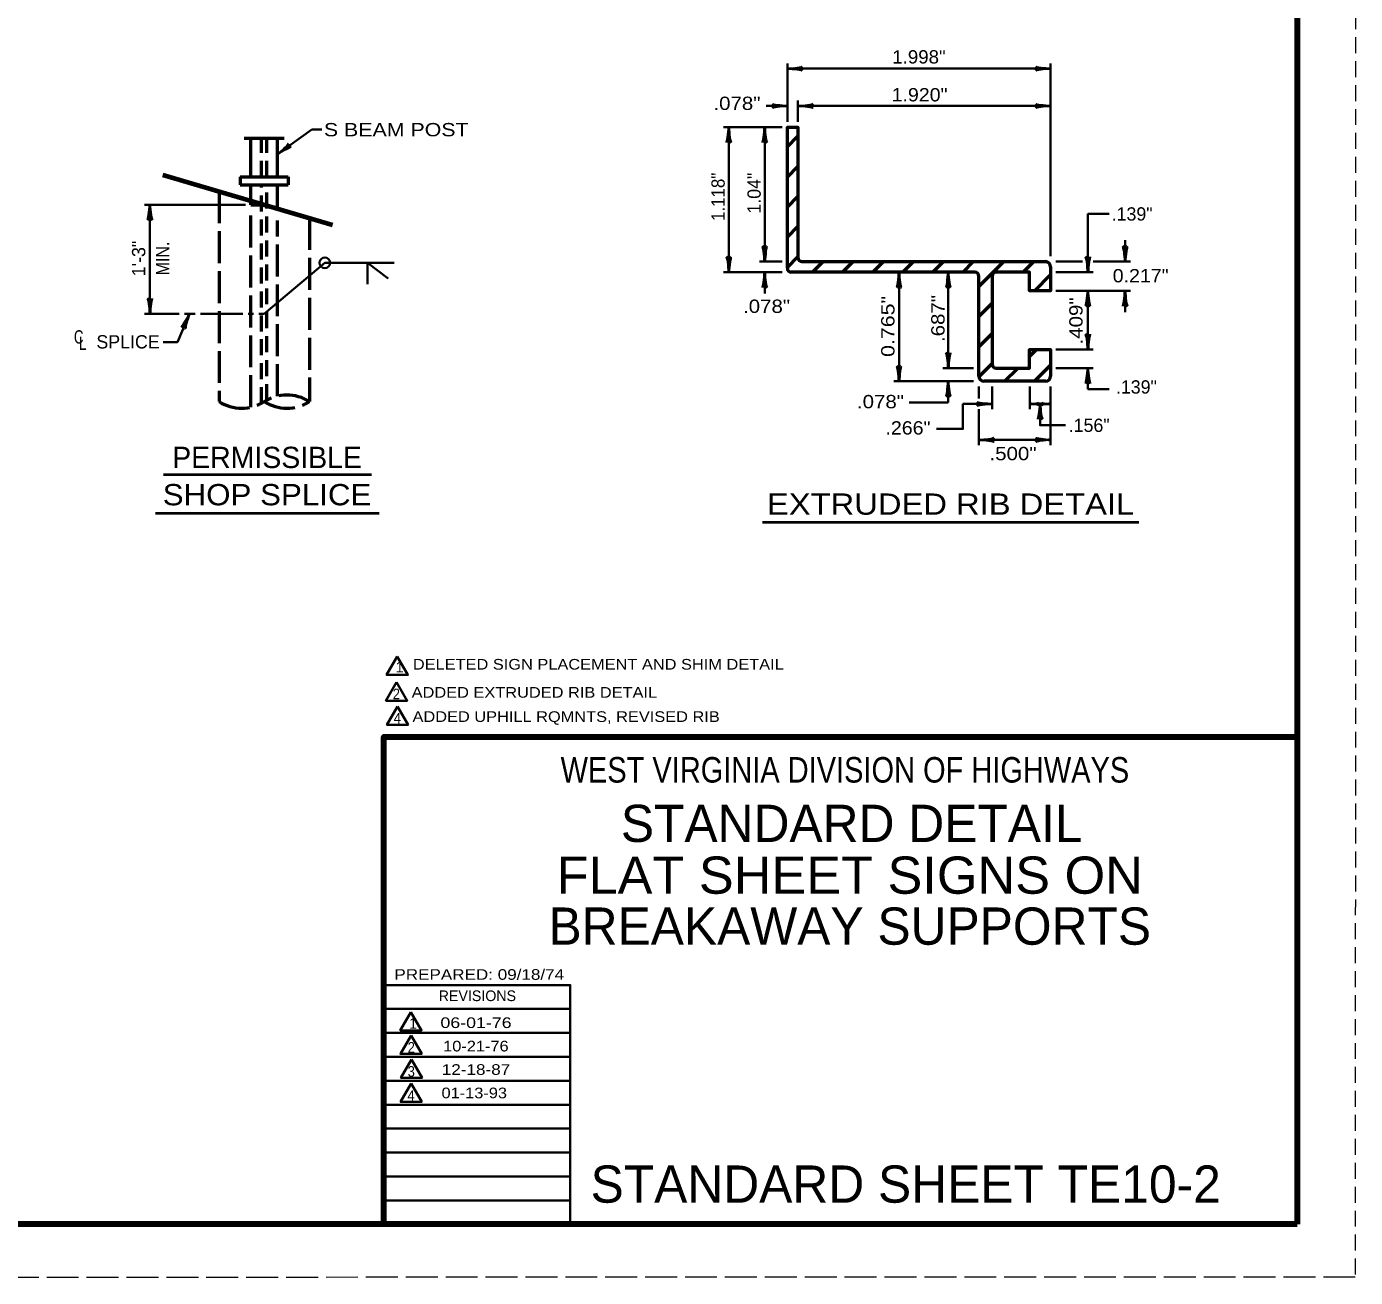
# Model space of a CAD drawing. Extents: x -1 to 679, y -1 to 440.
# Drawn here: x 428.8 to 678.6, y -0.5 to 234.5 of the extents above; entities that cross this region are included whole.
import ezdxf
from ezdxf.enums import TextEntityAlignment as Align

# ---------------------------------------------------------------- set-up
doc = ezdxf.new("R2010")
doc.units = 0
doc.linetypes.add('LONG_DASHED', pattern=[7.5, 6, -1.5])
doc.linetypes.add('MEDIUM_DASHED', pattern=[4.5, 3, -1.5])
doc.layers.add('1', color=7, linetype='Continuous', lineweight=53)
doc.layers.add('61', color=7, linetype='Continuous', lineweight=35)

msp = doc.modelspace()

# ---------------------------------------------------------------- linework, layer by layer
at = {"layer": '1', "linetype": 'MEDIUM_DASHED', "lineweight": 13}
msp.add_line((678.638, 439.538), (678.618, -0.482), dxfattribs=at)
at = {"layer": '1', "lineweight": 35}
for p, q in [((571.844, 216.62), (571.844, 227.62)), ((621.344, 191.37), (621.344, 227.62)), ((571.844, 226.62), (621.344, 226.62)), ((573.844, 216.62), (573.844, 220.62)), ((571.844, 219.62), (567.844, 219.62)), ((573.844, 219.62), (621.344, 219.62)), ((570.844, 215.62), (559.844, 215.62)), ((560.844, 215.62), (560.844, 188.37)), ((567.594, 190.37), (567.594, 215.62)), ((470.008, 201.06), (451.008, 201.06)), ((452.008, 201.06), (452.008, 180.56)), ((628.344, 188.37), (628.344, 199.321)), ((628.344, 199.321), (632.324, 199.321)), ((635.344, 194.37), (635.344, 190.37)), ((492.899, 190.147), (492.899, 186.147)), ((492.899, 190.147), (496.782, 187.192)), ((570.844, 190.37), (566.594, 190.37)), ((622.344, 190.37), (627.344, 190.37)), ((629.344, 190.37), (636.344, 190.37)), ((570.844, 188.37), (559.844, 188.37)), ((567.594, 188.37), (567.594, 184.37)), ((592.844, 167.87), (592.844, 188.37)), ((602.094, 170.37), (602.094, 188.37)), ((622.344, 188.37), (629.344, 188.37)), ((622.344, 184.87), (636.344, 184.87)), ((628.344, 173.87), (628.344, 184.87)), ((635.344, 184.87), (635.344, 180.87)), ((457.508, 180.56), (451.008, 180.56)), ((460.508, 180.56), (458.508, 180.56)), ((469.508, 180.56), (461.508, 180.56)), ((471.508, 180.56), (470.508, 180.56)), ((473.508, 180.56), (472.508, 180.56)), ((622.344, 173.87), (629.344, 173.87)), ((606.844, 170.37), (601.094, 170.37)), ((622.344, 170.37), (629.344, 170.37)), ((628.344, 170.37), (628.344, 166.37)), ((606.844, 167.87), (591.844, 167.87)), ((602.094, 167.87), (602.094, 163.87)), ((607.844, 166.87), (607.844, 164.62)), ((610.344, 166.87), (610.344, 162.62)), ((617.399, 166.87), (617.399, 162.62)), ((621.344, 166.87), (621.344, 155.87)), ((628.344, 166.37), (632.324, 166.37)), ((602.094, 163.87), (594.751, 163.87)), ((604.855, 163.62), (610.344, 163.62)), ((607.844, 162.62), (607.844, 155.87)), ((621.344, 163.62), (617.399, 163.62)), ((607.844, 156.87), (621.344, 156.87)), ((531.018, 49.938), (496.038, 49.938)), ((531.018, 45.438), (496.038, 45.438)), ((531.018, 40.938), (496.038, 40.938)), ((531.018, 36.418), (496.038, 36.418)), ((531.018, 31.938), (496.038, 31.938)), ((531.018, 27.458), (496.038, 27.458)), ((531.018, 22.958), (496.038, 22.958)), ((531.018, 18.458), (496.038, 18.458)), ((531.018, 13.938), (496.038, 13.938))]:
    msp.add_line(p, q, dxfattribs=at)
at = {"layer": '1'}
for p, q in [((469.758, 213.56), (477.258, 213.56)), ((471.008, 206.31), (471.008, 213.56)), ((476.008, 206.31), (476.008, 213.56)), ((571.844, 211.913), (573.844, 213.913)), ((571.844, 206.256), (573.844, 208.256)), ((469.008, 206.31), (478.008, 206.31)), ((469.008, 206.31), (469.008, 204.81)), ((478.008, 206.31), (478.008, 204.81)), ((469.008, 204.81), (478.008, 204.81)), ((471.008, 201.06), (471.008, 204.81)), ((476.008, 200.325), (476.008, 204.81)), ((571.844, 200.599), (573.844, 202.599)), ((471.008, 201.06), (473.508, 201.06)), ((571.844, 194.942), (573.844, 196.942)), ((571.844, 189.285), (573.844, 191.285)), ((574.594, 190.37), (620.344, 190.37)), ((576.585, 188.37), (578.585, 190.37)), ((582.242, 188.37), (584.242, 190.37)), ((587.899, 188.37), (589.899, 190.37)), ((593.555, 188.37), (595.555, 190.37)), ((599.212, 188.37), (601.212, 190.37)), ((604.869, 188.37), (606.869, 190.37)), ((607.844, 185.687), (612.526, 190.37)), ((616.183, 188.37), (618.183, 190.37)), ((607.094, 188.37), (572.594, 188.37)), ((607.844, 168.87), (607.844, 187.62)), ((610.344, 187.62), (610.344, 171.12)), ((618.34, 184.87), (621.344, 187.874)), ((607.844, 180.03), (610.344, 182.53)), ((607.844, 174.374), (610.344, 176.874)), ((617.344, 172.56), (618.653, 173.87)), ((607.855, 168.728), (610.344, 171.217)), ((612.653, 167.87), (615.153, 170.37)), ((618.31, 167.87), (621.344, 170.903)), ((620.344, 167.87), (608.844, 167.87))]:
    msp.add_line(p, q, dxfattribs=at)
at = {"layer": '1', "linetype": 'MEDIUM_DASHED'}
for p, q in [((473.008, 206.31), (473.008, 213.56)), ((474.008, 206.31), (474.008, 213.56)), ((473.008, 163.764), (473.008, 204.81)), ((474.008, 164.34), (474.008, 204.81))]:
    msp.add_line(p, q, dxfattribs=at)
at = {"layer": '1', "lineweight": 70}
msp.add_line((454.455, 206.664), (486.325, 197.291), dxfattribs=at)
at = {"layer": '1', "linetype": 'LONG_DASHED'}
for p, q in [((465.008, 203.56), (465.008, 164.06)), ((471.008, 163.009), (471.008, 199.06)), ((476.008, 165.095), (476.008, 198.06)), ((482.008, 198.56), (482.008, 164.06))]:
    msp.add_line(p, q, dxfattribs=at)
at = {"layer": '1', "lineweight": 40}
for p, q in [((454.574, 150.353), (493.66, 150.353)), ((453.091, 143.121), (495.089, 143.121)), ((567.195, 141.43), (637.922, 141.43))]:
    msp.add_line(p, q, dxfattribs=at)
at = {"layer": '1', "lineweight": 35}
for points in [[(476.008, 210.568), (482.471, 215.159), (484.325, 215.159)], [(473.508, 180.56), (484.899, 190.147), (497.899, 190.147)], [(459.425, 180.56), (457.169, 175.2), (454.481, 175.2)], [(604.855, 163.62), (604.855, 158.926), (599.9, 158.926)], [(619.371, 163.62), (619.371, 159.631), (624.114, 159.631)], [(531.018, 9.458), (531.018, 54.418), (496.038, 54.418)]]:
    msp.add_lwpolyline(points, dxfattribs=at)
at = {"layer": '1'}
for points in [[(571.844, 189.12), (571.844, 215.62), (573.844, 215.62), (573.844, 191.12)], [(621.344, 189.37), (621.344, 184.87), (617.344, 184.87), (617.344, 188.37), (611.094, 188.37)], [(611.094, 170.37), (617.344, 170.37), (617.344, 173.87), (621.344, 173.87), (621.344, 168.87)]]:
    msp.add_lwpolyline(points, dxfattribs=at)
at = {"layer": '1', "lineweight": 35}
for points in [[(498.518, 116.162), (496.518, 112.698), (500.518, 112.698)], [(498.393, 111.319), (496.393, 107.855), (500.393, 107.855)], [(498.553, 106.763), (496.553, 103.299), (500.553, 103.299)], [(501.07, 49.366), (499.07, 45.902), (503.07, 45.902)], [(501.111, 44.946), (499.111, 41.482), (503.111, 41.482)], [(501.192, 40.46), (499.192, 36.996), (503.192, 36.996)], [(501.122, 35.924), (499.122, 32.46), (503.122, 32.46)]]:
    msp.add_lwpolyline(points, close=True, dxfattribs=at)
at = {"layer": '1', "lineweight": 158}
msp.add_lwpolyline([(496.018, 9.498), (496.018, 101.078), (667.678, 101.078)], dxfattribs=at)
at = {"layer": '1', "lineweight": 35}
msp.add_circle((484.899, 190.147), 1, dxfattribs=at)
at = {"layer": '1'}
for centre, radius, start, end in [((574.594, 191.12), 0.75, 180, 270), ((620.344, 189.37), 1, 0, 90), ((572.594, 189.12), 0.75, 180, 270), ((607.094, 187.62), 0.75, 0, 90), ((611.094, 187.62), 0.75, 90, 180), ((611.094, 171.12), 0.75, 180, 270), ((608.844, 168.87), 1, 180, 270), ((620.344, 168.87), 1, 270, 0)]:
    msp.add_arc(centre, radius, start, end, dxfattribs=at)
at = {"layer": '1', "linetype": 'LONG_DASHED'}
for centre, start, end in [((477.758, 157.434), 57.26277, 122.73723), ((469.258, 170.671), 237.26277, 302.73723), ((477.758, 170.671), 237.26277, 302.73723)]:
    msp.add_arc(centre, 7.859, start, end, dxfattribs=at)
at = {"layer": '1', "lineweight": 40}
for centre, major_axis, ratio, start_param, end_param in [((572.964, 226.408), (-1.756, 0.176), 0.07063, 3.1407148, 5.41811), ((572.935, 226.896), (-1.786, -0.156), 0.122415, 0.8963533, 3.1415927), ((620.252, 226.343), (1.786, 0.156), 0.122415, 0.8963533, 3.1415927), ((620.223, 226.831), (1.756, -0.176), 0.07063, 3.1407148, 5.41811), ((570.723, 219.831), (1.756, -0.176), 0.07063, 3.1407148, 5.41811), ((574.935, 219.896), (-1.786, -0.156), 0.122415, 0.8963533, 3.1415927), ((574.935, 219.896), (-1.786, -0.156), 0.122415, 0.8963533, 3.1415927), ((620.223, 219.831), (1.756, -0.176), 0.07063, 3.1407148, 5.41811), ((620.223, 219.831), (1.756, -0.176), 0.07063, 3.1407148, 5.41811), ((570.752, 219.343), (1.786, 0.156), 0.122415, 0.8963533, 3.1415927), ((574.964, 219.408), (-1.756, 0.176), 0.07063, 3.1407148, 5.41811), ((574.964, 219.408), (-1.756, 0.176), 0.07063, 3.1407148, 5.41811), ((620.252, 219.343), (1.786, 0.156), 0.122415, 0.8963533, 3.1415927), ((620.252, 219.343), (1.786, 0.156), 0.122415, 0.8963533, 3.1415927), ((560.632, 214.499), (0.176, 1.756), 0.07063, 3.1407148, 5.41811), ((560.632, 214.499), (0.176, 1.756), 0.07063, 3.1407148, 5.41811), ((561.12, 214.528), (-0.156, 1.786), 0.122415, 0.8963533, 3.1415927), ((561.12, 214.528), (-0.156, 1.786), 0.122415, 0.8963533, 3.1415927), ((567.382, 214.499), (0.176, 1.756), 0.07063, 3.1407148, 5.41811), ((567.382, 214.499), (0.176, 1.756), 0.07063, 3.1407148, 5.41811), ((567.87, 214.528), (-0.156, 1.786), 0.122415, 0.8963533, 3.1415927), ((567.87, 214.528), (-0.156, 1.786), 0.122415, 0.8963533, 3.1415927), ((476.738, 211.425), (-1.365, -1.161), 0.122415, 0.8963533, 3.1415927), ((476.738, 211.425), (-1.365, -1.161), 0.122415, 0.8963533, 3.1415927), ((477.044, 211.044), (-1.534, -0.874), 0.07063, 3.1407148, 5.41811), ((477.044, 211.044), (-1.534, -0.874), 0.07063, 3.1407148, 5.41811), ((451.796, 199.94), (0.176, 1.756), 0.07063, 3.1407148, 5.41811), ((451.796, 199.94), (0.176, 1.756), 0.07063, 3.1407148, 5.41811), ((452.284, 199.969), (-0.156, 1.786), 0.122415, 0.8963533, 3.1415927), ((452.284, 199.969), (-0.156, 1.786), 0.122415, 0.8963533, 3.1415927), ((567.317, 191.461), (0.156, -1.786), 0.122415, 0.8963533, 3.1415927), ((567.317, 191.461), (0.156, -1.786), 0.122415, 0.8963533, 3.1415927), ((567.805, 191.49), (-0.176, -1.756), 0.07063, 3.1407148, 5.41811), ((567.805, 191.49), (-0.176, -1.756), 0.07063, 3.1407148, 5.41811), ((635.067, 191.461), (0.156, -1.786), 0.122415, 0.8963533, 3.1415927), ((635.067, 191.461), (0.156, -1.786), 0.122415, 0.8963533, 3.1415927), ((635.555, 191.49), (-0.176, -1.756), 0.07063, 3.1407148, 5.41811), ((635.555, 191.49), (-0.176, -1.756), 0.07063, 3.1407148, 5.41811), ((560.567, 189.461), (0.156, -1.786), 0.122415, 0.8963533, 3.1415927), ((560.567, 189.461), (0.156, -1.786), 0.122415, 0.8963533, 3.1415927), ((561.055, 189.49), (-0.176, -1.756), 0.07063, 3.1407148, 5.41811), ((561.055, 189.49), (-0.176, -1.756), 0.07063, 3.1407148, 5.41811), ((628.067, 189.461), (0.156, -1.786), 0.122415, 0.8963533, 3.1415927), ((628.555, 189.49), (-0.176, -1.756), 0.07063, 3.1407148, 5.41811), ((567.382, 187.249), (0.176, 1.756), 0.07063, 3.1407148, 5.41811), ((567.87, 187.278), (-0.156, 1.786), 0.122415, 0.8963533, 3.1415927), ((592.632, 187.249), (0.176, 1.756), 0.07063, 3.1407148, 5.41811), ((592.632, 187.249), (0.176, 1.756), 0.07063, 3.1407148, 5.41811), ((593.12, 187.278), (-0.156, 1.786), 0.122415, 0.8963533, 3.1415927), ((593.12, 187.278), (-0.156, 1.786), 0.122415, 0.8963533, 3.1415927), ((601.882, 187.249), (0.176, 1.756), 0.07063, 3.1407148, 5.41811), ((601.882, 187.249), (0.176, 1.756), 0.07063, 3.1407148, 5.41811), ((602.37, 187.278), (-0.156, 1.786), 0.122415, 0.8963533, 3.1415927), ((602.37, 187.278), (-0.156, 1.786), 0.122415, 0.8963533, 3.1415927), ((628.132, 183.749), (0.176, 1.756), 0.07063, 3.1407148, 5.41811), ((628.132, 183.749), (0.176, 1.756), 0.07063, 3.1407148, 5.41811), ((628.62, 183.778), (-0.156, 1.786), 0.122415, 0.8963533, 3.1415927), ((628.62, 183.778), (-0.156, 1.786), 0.122415, 0.8963533, 3.1415927), ((635.132, 183.749), (0.176, 1.756), 0.07063, 3.1407148, 5.41811), ((635.132, 183.749), (0.176, 1.756), 0.07063, 3.1407148, 5.41811), ((635.62, 183.778), (-0.156, 1.786), 0.122415, 0.8963533, 3.1415927), ((635.62, 183.778), (-0.156, 1.786), 0.122415, 0.8963533, 3.1415927), ((451.732, 181.652), (0.156, -1.786), 0.122415, 0.8963533, 3.1415927), ((451.732, 181.652), (0.156, -1.786), 0.122415, 0.8963533, 3.1415927), ((452.22, 181.681), (-0.176, -1.756), 0.07063, 3.1407148, 5.41811), ((452.22, 181.681), (-0.176, -1.756), 0.07063, 3.1407148, 5.41811), ((458.795, 179.61), (-0.843, -1.551), 0.07063, 6.2823074, 8.5597026), ((459.256, 179.447), (0.549, 1.706), 0.122415, 0.8963533, 3.1415927), ((628.067, 174.961), (0.156, -1.786), 0.122415, 0.8963533, 3.1415927), ((628.067, 174.961), (0.156, -1.786), 0.122415, 0.8963533, 3.1415927), ((628.555, 174.99), (-0.176, -1.756), 0.07063, 3.1407148, 5.41811), ((628.555, 174.99), (-0.176, -1.756), 0.07063, 3.1407148, 5.41811), ((601.817, 171.461), (0.156, -1.786), 0.122415, 0.8963533, 3.1415927), ((601.817, 171.461), (0.156, -1.786), 0.122415, 0.8963533, 3.1415927), ((602.305, 171.49), (-0.176, -1.756), 0.07063, 3.1407148, 5.41811), ((602.305, 171.49), (-0.176, -1.756), 0.07063, 3.1407148, 5.41811), ((592.567, 168.961), (0.156, -1.786), 0.122415, 0.8963533, 3.1415927), ((592.567, 168.961), (0.156, -1.786), 0.122415, 0.8963533, 3.1415927), ((593.055, 168.99), (-0.176, -1.756), 0.07063, 3.1407148, 5.41811), ((593.055, 168.99), (-0.176, -1.756), 0.07063, 3.1407148, 5.41811), ((628.132, 169.249), (0.176, 1.756), 0.07063, 3.1407148, 5.41811), ((628.62, 169.278), (-0.156, 1.786), 0.122415, 0.8963533, 3.1415927), ((601.882, 166.749), (0.176, 1.756), 0.07063, 3.1407148, 5.41811), ((602.37, 166.778), (-0.156, 1.786), 0.122415, 0.8963533, 3.1415927), ((609.252, 163.343), (1.786, 0.156), 0.122415, 0.8963533, 3.1415927), ((609.223, 163.831), (1.756, -0.176), 0.07063, 3.1407148, 5.41811), ((618.499, 163.888), (-1.786, -0.156), 0.122415, 0.8963533, 1.6307733), ((618.499, 163.351), (-1.786, 0.156), 0.122415, 4.652412, 5.386832), ((617.34, 163.721), (-1.786, -0.156), 0.122415, 2.3639969, 3.1415927), ((617.34, 163.518), (-1.786, 0.156), 0.122415, 3.1415927, 3.9191884), ((619.16, 162.499), (0.176, 1.756), 0.07063, 3.1407148, 5.41811), ((619.648, 162.528), (-0.156, 1.786), 0.122415, 0.8963533, 3.1415927), ((621.403, 163.721), (1.786, -0.156), 0.122415, 3.1415927, 3.9191884), ((621.403, 163.518), (1.786, 0.156), 0.122415, 2.3639969, 3.1415927), ((620.243, 163.888), (1.786, -0.156), 0.122415, 4.652412, 5.386832), ((620.243, 163.351), (1.786, 0.156), 0.122415, 0.8963533, 1.6307733), ((608.964, 156.658), (-1.756, 0.176), 0.07063, 3.1407148, 5.41811), ((608.964, 156.658), (-1.756, 0.176), 0.07063, 3.1407148, 5.41811), ((608.935, 157.146), (-1.786, -0.156), 0.122415, 0.8963533, 3.1415927), ((608.935, 157.146), (-1.786, -0.156), 0.122415, 0.8963533, 3.1415927), ((620.252, 156.593), (1.786, 0.156), 0.122415, 0.8963533, 3.1415927), ((620.252, 156.593), (1.786, 0.156), 0.122415, 0.8963533, 3.1415927), ((620.223, 157.081), (1.756, -0.176), 0.07063, 3.1407148, 5.41811), ((620.223, 157.081), (1.756, -0.176), 0.07063, 3.1407148, 5.41811)]:
    msp.add_ellipse(centre, major_axis=major_axis, ratio=ratio, start_param=start_param, end_param=end_param, dxfattribs=at)
at = {"layer": '61', "lineweight": 158}
for p, q in [((667.658, 429.538), (667.678, 9.498)), ((667.678, 9.498), (28.618, 9.518))]:
    msp.add_line(p, q, dxfattribs=at)
at = {"layer": '61', "linetype": 'LONG_DASHED', "lineweight": 13}
msp.add_line((678.618, -0.482), (-1.442, -0.502), dxfattribs=at)

# ---------------------------------------------------------------- texts
at = {"layer": '1'}
for s, height, width, p in [('1.998"', 2.5, 1.05, (596.588, 227.588)), ('1.920"', 2.5, 1.1, (596.703, 220.467)), ('.078"', 2.5, 1.15, (562.373, 218.859)), ('S BEAM POST', 2.5, 1.2, (498.32, 213.909)), ('0.217"', 2.5, 1.1, (638.267, 186.47)), ('.078"', 2.5, 1.15, (567.939, 180.728)), ('C', 2.5, 0.75, (438.632, 174.97)), ('L', 2.5, 0.75, (439.374, 173.765)), ('.078"', 2.5, 1.15, (589.355, 162.81)), ('.266"', 2.5, 1.1, (594.522, 157.872)), ('.500"', 2.5, 1.15, (614.27, 153.048)), ('SHOP SPLICE', 4, 1.1, (474.037, 144.575)), ('EXTRUDED RIB DETAIL', 4, 1.15, (602.538, 142.802)), ('WEST VIRGINIA DIVISION OF HIGHWAYS', 4.795, 0.85, (582.667, 92.478)), ('FLAT SHEET SIGNS ON', 6.993, 1.05, (583.58, 71.588)), ('06-01-76', 2, 1.25, (513.318, 46.358)), ('10-21-76', 2, 1.15, (513.298, 41.958)), ('12-18-87', 2, 1.2, (513.318, 37.558)), ('01-13-93', 2, 1.15, (512.987, 33.158))]:
    msp.add_text(s, height=height, dxfattribs=dict(at, width=width)).set_placement(p, align=Align.CENTER)
for s, width, p in [('1.118"', 0.95, (560.064, 202.536)), ('MIN.', 0.9, (455.638, 190.948)), ('0.765"', 1.2, (591.983, 178.188)), ('.687"', 1.15, (601.398, 179.681)), ('.409"', 1.15, (627.346, 179.221))]:
    msp.add_text(s, height=2.5, rotation=90, dxfattribs=dict(at, width=width)).set_placement(p, align=Align.CENTER)
for s, p in [('1.04"', (566.838, 203.226)), ('1\'-3"', (451.138, 190.948))]:
    msp.add_text(s, height=2.5, rotation=90, dxfattribs=at).set_placement(p, align=Align.CENTER)
for s, height, p in [('.139"', 2.5, (636.659, 198.071)), ('SPLICE', 2.5, (447.901, 174.043)), ('.139"', 2.5, (637.463, 165.567)), ('.156"', 2.5, (628.587, 158.361)), ('PERMISSIBLE', 4, (474.037, 151.575)), ('STANDARD DETAIL', 6.993, (583.935, 81.318)), ('BREAKAWAY SUPPORTS', 6.993, (583.58, 62.012))]:
    msp.add_text(s, height=height, dxfattribs=at).set_placement(p, align=Align.CENTER)
for s, height, p in [('1', 2, (498.203, 113.176)), ('REVISIONS', 1.998, (506.298, 51.418)), ('1', 2, (500.764, 46.224)), ('STANDARD SHEET TE10-2', 6.993, (534.858, 13.538))]:
    msp.add_text(s, height=height, dxfattribs=at).set_placement(p)
for s, height, width, p in [('DELETED SIGN PLACEMENT AND SHIM DETAIL', 2, 1.15, (501.444, 113.704)), ('2', 2, 0.9, (497.675, 108.125)), ('ADDED EXTRUDED RIB DETAIL', 2, 1.15, (501.218, 108.426)), ('4', 2, 0.95, (497.836, 103.57)), ('ADDED UPHILL RQMNTS, REVISED RIB', 2, 1.15, (501.378, 103.871)), ('PREPARED: 09/18/74', 1.998, 1.2, (497.978, 55.418)), ('2', 2, 0.9, (500.479, 41.712)), ('3', 2, 0.9, (500.479, 37.201)), ('4', 2, 0.95, (500.409, 32.664))]:
    msp.add_text(s, height=height, dxfattribs=dict(at, width=width)).set_placement(p)

doc.saveas('drawing.dxf')
